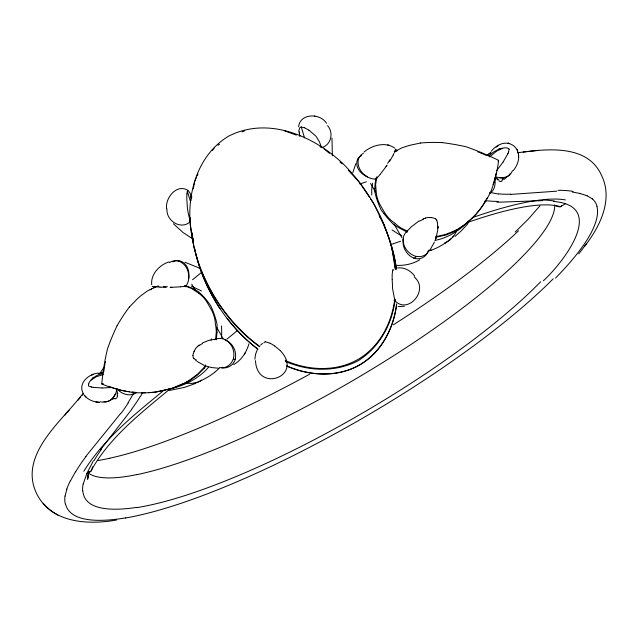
<?xml version="1.0" encoding="UTF-8"?>
<svg xmlns="http://www.w3.org/2000/svg" width="638" height="638" viewBox="0 0 638 638"><rect width="100%" height="100%" fill="white"/><g stroke="black" fill="none" stroke-linecap="round" stroke-linejoin="round"><path stroke-width="0.96" d="M403.064 240.111L403.112 238.987M190.419 220.309L190.435 221.697M299.437 131.97L299.533 134.163M190.443 217.757L190.339 224.528L194.159 248.381M166.965 208.921C166 220.804 181.112 230.549 190.411 221.522C189.183 217.558 188.202 213.507 187.588 209.392A66.368 4.235 89.8 0 1 187.444 208.363L186.814 199A7.441 0.478 89.8 0 1 186.91 194.088M374.881 188.354L374.873 188.593A34.604 15.751 80.4 0 0 374.897 192.046A33.471 11.484 63.9 0 0 377.704 201.736A35.353 12.13 63.9 0 0 379.012 205.141L380.99 209.687L383.845 213.507M509.116 149.396L509.052 149.069A1.069 1.037 24.7 0 0 508.757 148.678L508.653 148.646M88.475 385.24L88.666 384.036M188.864 277.402L188.864 276.134M332.366 155.76L331.975 138.127M254.865 359.226L255.551 354.289L257.377 349.472M188.856 277.658L188.768 278.591M186.926 193.896L187.317 191.137L190.339 201.153M216.968 332.382L216.418 339.121M491.196 151.262C507.784 131.691 528.91 151.413 513.151 170.721M403.128 238.827L403.264 237.902A15.631 12.927 41.3 0 1 406.175 232.16L406.597 231.746A14.164 11.707 41.3 0 1 407.323 231.163M92.43 466.769C92.319 468.842 91.306 472.854 88.435 471.825M255.487 360.637C257.01 393.439 303.592 376.34 280.951 351.339A66.025 11.564 20.5 0 0 280.281 350.653M298.608 126.763C300.051 113.078 320.3 112.95 326.512 123.301M116.682 389.611L116.435 390.958A15.679 13.717 83.1 0 1 115.638 393.51L115.263 394.356M396.565 304.071C393.686 328.49 380.974 352.798 359.074 365.151C336.976 377.544 309.446 375.862 286.765 365.941M396.692 304.135C393.805 328.578 381.077 352.926 359.154 365.295C337.031 377.696 309.47 376.021 286.757 366.076M216.186 339.767L216.912 338.794A15.631 13.669 83.1 0 1 223.659 339.105L224.576 339.44M65.076 496.029L66.918 489.051M215.588 339.225L216.258 332.462A34.851 33.87 -60 0 0 215.405 324.351L215.213 321.911A34.564 33.838 37.3 0 0 211.593 310.132L206.76 301.758A34.564 31.908 -0.8 0 0 198.609 293.129M508.55 151.996L508.622 151.565M191.424 198.45L191.799 196.528M193.282 188.856L194.757 181.176M394.77 298.791C391.971 323.195 379.227 347.351 357.447 359.768C335.389 372.01 307.875 370.614 285.29 360.478M190.914 200.571L191.097 199.678M191.4 198.179L190.196 193.258L188.218 190.682A65.889 6.659 -79.8 0 0 187.907 190.706L187.532 190.914A34.245 3.461 -79.8 0 0 187.444 191.001M395.074 299.493L394.962 301.016M395.05 300.019C392.075 324.614 379.092 347.726 357.806 360.949C335.197 372.425 308.585 371.372 285.609 361.531M372.592 183.202L371.731 189.023L371.739 195.005M117.719 395.927L116.77 397.937L115.087 398.965M376.189 178.871L376.348 178.161M83.211 483.963L86.975 473.229L93.308 460.891M508.837 150.855L508.653 151.413M508.901 150.161L509.092 149.579M376.875 176.702L375.615 184.581L376.316 193.003A34.564 32.379 -44.9 0 0 379.785 204.264L384.61 212.645A34.564 34.308 -77.9 0 0 392.92 221.785L394.946 223.188A34.851 34.109 -22.4 0 0 401.334 228.181L407.387 231.147M88.65 473.555L87.669 477.049L88.459 473.061L87.669 479.353L87.621 476.092M352.83 172.563L355.805 163.679M436.209 237.376L435.244 240.239M508.494 152.227L508.127 153.104M211.082 340.046L211.433 338.866M436.52 236.323L435.929 238.333L437.716 230.342L437.556 222.742M248.916 343.874C246.499 352.312 241.371 360.31 233.588 364.673M493.062 184.573L494.841 178.959A95.174 78.314 -15.6 0 0 496.165 173.273M503.151 179.366L503.342 178.815M561.631 205.659C560.746 207.908 557.269 206.345 555.682 205.739M194.024 351.57L194.096 351.394A6.643 2.4 -67.4 0 1 194.263 351.044M263.885 342.949L264.331 342.271A66.296 9.825 31.1 0 1 264.634 342.032L265.113 341.816M507.816 153.766L508.047 153.264M434.47 242.057L430.124 249.729M195.164 180.283L196.376 177.611M197.182 175.825L197.987 174.038M115.159 394.563L114.593 395.592M392.713 269.994L392.187 274.42A7.441 0.478 89.8 0 0 392.187 279.643M70.491 480.821L75.356 471.992M393.239 155.138L389.603 161.31M244.442 354.074L245.096 352.926M142.346 393.255L140.535 396.326M83.809 471.259C103.795 439.008 134.02 414.836 163.009 391.054M128.039 402.825L133.047 394.292L133.175 392.139M100.924 371.818L104.002 367.297M503.063 162.092L496.555 170.673M503.135 161.988L507.728 153.989A6.332 4.338 -41.8 0 1 507.784 153.766M387.154 165.019L386.476 166M100.501 449.766L131.763 409.365M385.854 166.877L380.304 174.166M88.674 384.044A5.335 2.664 -86.2 0 1 89.192 382.609A6.555 3.246 -86 0 1 89.448 382.106L89.48 382.026A10.24 5.04 -85.8 0 1 90.125 381.133A14.068 6.906 -85.6 0 1 90.437 380.734L92.35 378.549M586.545 243.604L578.746 253.916M185.371 286.861A14.164 12.385 83.1 0 0 185.849 286.239L186.248 285.704A15.631 13.669 83.1 0 0 188.752 278.654M584.687 246.164C599.72 227 613.301 200.053 601.786 175.905C587.71 143.311 545.41 149.061 517.37 152.801M195.699 348.5L195.786 348.388A9.945 3.964 -68 0 1 196.233 347.83L197.397 346.578M212.462 150.401L214.161 148.12M85.691 456.585L120.829 413.241M539.9 205.938L527.841 219.576L515.209 232.009M380.049 174.469L376.811 178.289M476.442 213.722L479.162 210.341A109.584 80.859 -12.4 0 0 487.225 197.836M65.028 415.067L66.025 413.871M204.327 368.094L205.675 366.475M67.046 412.666L69.111 410.242M487.4 155.345L490.128 152.968M475.047 215.325L480.406 208.921A98.332 54.549 -85.9 0 0 486.036 200.515L486.148 200.324A96.801 53.704 -85.9 0 0 491.3 190.491L494.777 180.299L497.401 168.751A77.19 35.154 85.7 0 0 498.597 160.393L497.975 161.095M376.675 178.433L376.157 179.031A14.164 11.707 41.3 0 0 376.651 178.967M468.085 223.523L461.234 230.876L454.942 236.459M82.964 393.59C62.237 421.04 16.787 455.604 37.379 495.096C52.444 523.288 88.786 525.026 116.618 519.986M204.327 368.094L197.294 375.184L190.499 380.128A68.378 39.803 -50.3 0 1 186.081 382.688L172.746 388.375L157.004 391.86A109.584 82.581 -40.4 0 1 148.415 392.625M77.812 400.337L80.611 397.203M82.294 395.313L83.411 394.061M129.426 307.014L136.819 299.342A66.504 32.682 -58 0 1 140.607 295.928L147.394 290.984L156.254 286.518M543.377 280.792C563.649 262.043 607.145 205.851 553.688 201.488M475.98 214.272L467.183 223.005L457.845 229.568A68.378 37.69 -5 0 1 453.586 231.889L446.225 234.928L436.95 237.025M468.563 221.043L466.864 222.79M520.345 258.605L525.257 253.581A269.659 57.34 -30 0 0 554.685 204.902M90.907 380.216L96.035 376.835L103.348 374.506M260.615 345.046L262.457 343.419M472.965 217.462L464.711 224.576L458.658 228.643A66.504 48.137 -73 0 1 454.503 230.852L445.26 234.545L437.644 236.235A38.2 30.823 -59.3 0 1 435.746 236.371M489.561 156.892L496.962 150.879L503.406 148.032A14.068 7.863 24.8 0 1 503.876 147.952A10.24 5.742 25 0 1 505.144 147.841L505.216 147.825A6.555 3.692 25.2 0 1 505.814 147.849A5.335 3.023 25.5 0 1 507.37 148.128L508.518 148.566M488.66 155.943L493.836 151.796L499.028 149.125M502.242 180.817L500.838 181.535L499.044 181.056M198.227 345.828L198.482 345.605A27.713 11.699 -69.8 0 1 198.801 345.357L199.319 344.951M93.156 377.816L97.654 375.056L103.005 373.358M192.54 279.739L201.712 272.227M226.873 339.193L237.575 330.428M363.979 152.075C372.09 145.225 385.591 141.381 394.81 148.191M168.647 390.017C139.921 413.966 108.931 437.931 90.748 471.37L86.624 473.571M214.743 372.313L210.484 375.383A89.543 78.275 83.1 0 1 201.592 380.384L196.951 382.656L191.408 383.406A55.506 22.737 42.7 0 1 187.205 383.063A101.641 88.857 83.1 0 1 174.318 387.76L170.809 388.646M504.124 179.374L505.958 177.946M217.997 145.312L219.536 144.196M195.762 360.749L196.257 360.406M498.087 145.911L496.125 147.163M565.364 203.777L560.627 206.608M489.745 193.362C494.968 190.228 495.862 183.385 494.721 177.89M419.126 220.868L411.031 227.064L406.597 231.746L407.331 232.065M150.169 289.827L151.82 288.87M395.034 151.445L401.446 148.032L405.792 146.509A66.504 29.834 1.7 0 1 410.449 145.169L420.466 143.024M419.828 259.73C413.049 263.845 405.01 265.679 397.115 265.36M202.493 342.933L208.937 340.357L216.306 338.969A14.164 12.385 83.1 0 0 214.488 339.735M490.558 152.713L491.013 152.482M395.927 151.35L397.514 150.576M136.556 392.569C130.176 397.035 121.643 394.38 116.874 388.701M98.34 373.078C88.762 373.78 77.645 383.35 83.235 393.463M153.527 287.977L155.305 287.156M98.778 373.501L103.34 372.401M242.041 131.891L244.705 130.782M422.898 218.97L423.568 218.698A27.713 13.231 8.8 0 1 423.991 218.547L424.342 218.419M195.563 383.446L184.478 387.386L168.743 390.6M309.239 130.415L315.77 136.053A66.296 9.825 31.1 0 1 316.384 136.819L319.375 141.692L321.6 147.609C331.074 145.137 334.025 132.736 327.573 125.678M93.658 374.299L91.577 375.104M235.111 358.755L235.318 358.668A15.767 14.196 55.2 0 0 224.839 339.711M431.607 250.12L436.201 248.198A89.543 73.992 41.4 0 0 444.598 243.461L449.838 240.175L454.144 235.366A55.506 27.314 79.4 0 0 456.497 231.331A101.641 83.993 41.4 0 0 466.506 223.125M169.078 261.891C159.556 264.834 150.608 274.133 151.7 284.644M359.84 183.975L366.3 181.79M390.48 244.673L400.632 241.244M500.216 148.734L502.664 148.207M304.326 127.744L301 127.018A34.285 6.005 20.5 0 0 300.785 127.098L300.147 127.464A66.025 11.564 20.5 0 0 299.78 127.791L298.815 130.878L299.876 136.261L299.645 135.001M425.498 218.052L427.285 217.638A9.945 4.498 7.1 0 1 428.034 217.526L428.178 217.51M169.796 388.869L168.28 389.172M137.082 474.56L131.005 475.725A269.659 57.34 -30 0 1 88.379 473.085M265.336 341.769L270.105 343.22M397.562 267.992C404.213 266.955 410.697 270.791 414.636 275.943M117.081 325.731A97.614 36.677 -73.8 0 0 107.551 348.667A84.025 27.761 -83.9 0 0 101.761 383.956L103.436 383.757M185.865 286.255L180.482 286.821M538.352 150.385L523.192 152.043M404.396 306.272L398.144 306.591M111.347 387.553L102.16 387.984M180.195 286.845L172.188 287.267M376.069 179.039L375.543 179.063A15.631 12.927 41.3 0 1 368.365 177.452L367.408 176.981M510.376 194.446L556.735 191.169M171.207 287.291L170.123 287.307M102.08 387.984L93.491 387.386A6.332 4.418 -22.3 0 0 93.284 387.322M496.946 202.262L542.691 200.611M166.032 287.299L161.015 287.14M501.037 177.85L499.969 177.795M218.356 368.19L211.704 367.576L205.954 366.037M99.584 402.323C93.738 402.139 87.637 399.803 84.128 394.946M99.791 402.339L95.971 401.948M160.832 287.132L159.237 287.036M159.061 287.028L156.669 286.837M156.645 286.837L154.906 286.685M154.787 286.677L154.38 286.637M153.295 286.534L152.849 286.486M314.398 116.068L314.925 116.116M131.994 392.011L134.466 392.266A109.584 82.581 -40.4 0 0 136.285 392.442M498.565 194.056L489.777 192.389M499.729 177.763L498.78 177.627A15.679 12.967 41.3 0 1 496.244 176.949L495.487 176.67M112.463 399.053L113.117 399.133M508.007 143.175L508.861 143.287L508.263 143.207M486.276 201.512L484.346 201.241M128.31 391.557L129.673 391.748M572.222 192.03L580.373 193.529M93.268 387.346L91.657 387.099M126.284 391.238L120.295 390.001A95.174 79.2 -35.1 0 1 112.559 387.713A89.32 74.327 -35.1 0 1 108.827 386.277M388.694 145.249L389.555 145.44L387.649 145.009M89.065 386.245L89.679 386.381M90.883 386.811L90.357 386.684M184.446 285.792L191.376 288.384L198.601 293.145M184.972 285.991L185.698 286.199M184.988 262.234L200.101 268.391M191.28 286.111L201.472 290.944M285.377 361.307L286.598 362.073L286.446 361.363M284.269 130.742L296.287 135.089M91.489 387.043L91.027 386.859M204.264 365.422L197.014 361.411M224.728 339.504L225.756 340.014M587.303 195.834L592.367 198.928M406.741 231.881L400.784 228.803A35.569 10.136 30.5 0 1 397.211 226.769L393.702 224.6A33.471 9.554 47.9 0 1 386.157 216.378A35.353 10.096 47.9 0 1 383.845 213.507M194.981 289.716L195.188 289.835A34.604 18.494 39.7 0 1 198.219 291.598A33.471 14.483 57.2 0 1 205.452 298.791A35.353 15.296 57.2 0 1 207.757 301.63L210.668 305.65L212.59 310.004A35.353 13.262 73.7 0 1 213.905 313.433A33.471 12.553 73.7 0 1 217.024 324.152L217.087 328.259A35.569 12.959 -88.3 0 1 216.968 332.382M320.013 146.668L321.632 147.657M367.249 176.893L366.172 176.232M187.867 190.307C176.686 183.513 165.035 197.892 166.598 208.73M193.282 239.194L183.026 232.511L173.416 223.771M308.904 130.208L308.944 130.232A7.441 1.101 31.1 0 0 304.501 127.831M57.954 515.169L51.718 511.349L46.135 506.652L43.185 503.294M274.787 346.035L278.958 349.472A34.285 6.005 20.5 0 1 279.229 349.696L280.265 350.637M392.035 229.911L398.479 234.05A51.064 42.196 41.4 0 0 401.94 235.805M395.002 301.136L394.029 300.354M257.911 349.09C246.188 340.437 236.084 329.782 227.08 318.378M257.864 349.209C225.788 324.766 203.283 288.224 194.718 248.916M259.738 346.841C220.421 318.37 194.925 272.251 190.204 224.066C187.428 190.922 198.649 154.324 228.388 136.285C267.601 116.068 312.795 135.487 342.646 163.328C371.141 191.671 391.206 229.106 395.401 269.348M190.602 196.44L191.679 197.716M324.295 149.053L329.535 153.383M340.006 162.044L342.255 163.894M259.658 346.37C233.636 327.294 213.961 300.729 201.441 271.126M414.277 276.788L414.676 277.195M84.742 395.743L86.05 397.147M348.308 170.29L359.585 182.556L369.45 197.278M497.528 179.788L495.319 176.957M415.067 277.618L415.442 278.048M193.864 358.373L193.721 358.197A14.977 5.894 -64.1 0 1 193.266 357.495L193.234 357.32A6.284 2.448 -65 0 1 192.963 355.502M186.328 382.01L187.205 383.063A90.564 79.168 83.1 0 0 196.193 378.055L200.507 374.969A59.486 52.005 83.1 0 0 208.411 367.297M201.313 380.041L201.6 380.392A100.477 87.837 83.1 0 1 194.008 383.494M415.793 278.495C428.034 291.143 407.953 314.542 394.834 300.689L392.561 288.456A65.889 6.659 -79.8 0 1 392.514 287.419L392.49 285.88A34.245 3.461 -79.8 0 1 392.49 285.505L392.187 279.883M393.67 270.185L393.128 269.699A66.368 4.235 89.8 0 0 392.968 269.722M370.542 198.912L373.828 203.817L384.77 226.155M220.022 308.728C208.092 290.521 199 270.281 194.598 248.908M370.558 183.441L375.535 192.054M393.949 223.938L401.908 237.727M191.735 284.197L195.22 290.234M216.617 327.286L223.085 338.483M436.695 220.078L436.791 220.254A14.977 6.627 3.1 0 1 437.062 221.035L437.102 221.378A27.011 11.97 1.5 0 1 437.11 222.335M379.307 215.652C387.896 232.352 394.029 250.463 396.461 269.116M379.203 215.692L380.567 218.252M384.267 226.402L385.496 229.114M516.987 149.212L517.665 150.823M444.439 243.054L444.598 243.469A100.477 83.036 41.4 0 0 450.779 238.819M456.018 230.055L456.497 231.331M385.823 229.991C390.791 242.56 394.675 255.655 396.334 269.092M116.435 388.901L117.751 393.774M286.055 360.151L286.414 361.291M597.072 206.329L596.067 203.666A262.242 60.251 -30.4 0 0 592.359 198.928M301.24 126.946L304.533 137.88M65.395 504.283L65.076 502.856A262.242 60.411 -29.7 0 1 65.036 496.045M193.617 244.258L192.628 237.719M87.51 476.466L87.789 478.069L87.669 476.211M392.035 248.852L395.249 268.925M192.166 233.061L192.405 234.936M192.756 237.735L192.995 239.609M192.038 233.037L192.397 235.845M221.553 325.97L221.705 333.658A51.064 44.636 83.1 0 1 221.37 337.55M518.463 156.765L518.439 154.603M498.884 148.997A46.51 22.92 32.3 0 1 500.064 148.582M510.336 173.384A15.767 10.734 45.2 0 1 499.993 177.675M487.328 155.241A15.95 10.862 45.1 0 1 490.455 153.184M512.434 170.761A15.408 12.744 41.3 0 1 501.013 177.707M498.98 180.219A25.863 7.656 78.6 0 1 497.496 178.592M502.712 178.433A15.312 5.375 78.3 0 1 502.018 180.187M92.311 378.31A46.51 19.347 87.6 0 1 93.124 377.608M114.999 394.603A15.767 11.763 77.6 0 1 103.93 401.581M99.002 373.621A15.95 11.907 77.7 0 1 103.539 372.281M114.473 395.504A15.408 13.478 83.1 0 1 100.485 401.773M88.57 385.902A1.069 1.053 -67.2 0 1 88.459 385.504M117.025 393.343A25.863 9.905 41.9 0 1 117.264 395.608M114.76 398.535A15.312 6.675 42.1 0 1 112.687 398.431M468.332 222.199A277.873 59.087 -30 0 1 560.443 206.728M472.303 217.67A289.102 61.471 -30 0 1 565.412 199.917M520.425 258.581A270.424 57.5 -30 0 1 137.011 474.616M498.294 201.417A390.033 79.614 -27.7 0 1 487.408 200.826M543.512 200.013A393.415 91.665 -31.1 0 1 554.374 201.01M540.697 281.725A284.747 65.937 -30.3 0 1 136.452 507.673M136.843 507.362A283.591 65.714 -29.8 0 1 82.836 490.67M82.629 490.781A266.469 61.639 -29.7 0 1 83.179 483.979M94.049 460.564A393.383 91.808 -29.2 0 1 101.362 449.407M140.248 396.477A390.432 78.562 -32.1 0 1 131.42 409.532M510.751 194.199A326.991 67.524 -28.3 0 1 498.868 193.864M557.923 190.299A403.423 93.762 -31.1 0 1 573.147 191.384M580.181 193.649A348.978 80.324 -30.6 0 1 587.151 195.93M596.897 206.425A304.685 70.005 -30.4 0 1 555.531 278.072M553.146 278.886A305.219 70.443 -30.3 0 1 125.519 518M125.67 517.881A304.342 70.316 -29.8 0 1 65.578 504.187M66.759 489.131A349.01 80.747 -29.5 0 1 70.276 480.924M75.611 471.873A403.431 93.914 -29.2 0 1 86.01 456.449M128.429 402.634A325.444 66.535 -31.6 0 1 121.292 413.017M518.59 230.701A284.747 55.139 -29.7 0 1 393.335 324.814M309.55 374.251A284.747 55.139 -29.7 0 1 109.919 458.164M109.816 458.236A283.591 54.868 -30.2 0 1 98.14 460.492M456.497 231.323A90.564 74.837 41.4 0 1 448.043 236.148L443.41 238.102A59.486 49.158 41.4 0 1 434.964 240.343M453.65 236.243A100.477 83.036 41.4 0 1 452.525 237.288M431.559 250.032A58.56 48.392 41.4 0 1 428.138 251.157M166.757 389.459A117.751 102.941 83.1 0 1 165.322 389.698M219.448 368.022A58.56 51.192 83.1 0 1 214.687 372.225M413.91 258.087A15.767 13.462 65.1 0 1 403.232 239.202M428.05 251.587A14.586 12.449 65.1 0 1 413.902 258.167M415.864 256.97A16.747 5.902 -81 0 1 414.118 258.31M429.159 249.881A14.379 11.891 41.3 0 1 415.832 256.285M415.386 256.213A15.392 12.728 41.3 0 1 403.216 240.143M431.16 217.566A6.643 2.759 6.7 0 1 431.551 217.614L431.743 217.622A6.069 2.448 6.9 0 1 433.011 217.925A5.933 2.377 7 0 1 433.425 218.021A6.26 2.592 6.3 0 1 435.419 218.786M428.672 217.55A5.949 2.512 6.7 0 1 431.144 217.646M424.453 218.491A22.729 10.631 8 0 1 425.61 218.132M419.676 221.123A49.333 23.686 9.1 0 1 423.465 219.297M435.515 218.834A6.284 2.759 4.2 0 1 436.663 220.078M367.145 176.726A15.767 11.939 22.5 0 1 357.328 160.106A14.586 11.045 22.6 0 1 361.547 155.6M357.623 159.875A16.747 9.466 31.8 0 1 358.907 157.738M358.947 157.785A14.379 11.891 41.3 0 1 363.437 153.319M366.236 176.112A15.392 12.728 41.3 0 1 358.739 158.12M394.164 151.166A35.138 2.815 -57.1 0 1 394.444 150.871M395.273 149.691A9.666 0.869 -59 0 1 395.911 149.324M395.935 149.276A5.973 0.526 -61 0 1 395.807 150.026M395.337 150.783A6.005 0.415 -63 0 1 394.436 152.785M393.829 153.543A6.093 0.407 -63.2 0 1 393.152 154.922M389.993 159.659A47.539 7.337 -64.1 0 1 387.649 163.288M386.532 165.76A71.791 13.278 -65.8 0 1 385.91 166.646M235.454 358.716A14.586 13.127 55.2 0 1 221.745 367.831M235.478 358.923A16.747 4.681 23.3 0 1 233.899 359.593M233.205 359.186A14.379 12.577 83.1 0 1 219.671 367.592M225.7 340.166A15.392 13.462 83.1 0 1 233.388 358.763M194.056 351.578A6.069 2.121 -67.5 0 0 193.601 352.822A5.933 2.05 -67.6 0 0 193.458 353.229M194.335 351.083A5.949 2.185 -67.4 0 1 195.483 348.954M197.397 346.729A22.729 9.387 -69 0 1 198.219 345.971M199.263 345.652A49.333 20.958 -70.1 0 1 202.406 343.547M196.249 359.864A48.432 19.172 -60.5 0 1 194.973 359.338L194.797 359.21A27.011 10.702 -62.5 0 1 193.856 358.476M192.963 355.406A6.26 2.257 -67 0 1 193.378 353.261M178.792 260.703A15.767 12.672 -76.8 0 1 188.76 277.235M172.906 261.883A14.586 11.723 -76.9 0 1 178.799 260.623M178.473 260.902A16.747 8.246 87.8 0 0 176.303 260.663A14.379 12.577 83.1 0 0 169.533 262.601M176.734 260.671A15.392 13.462 83.1 0 1 188.728 276.134M156.956 286.247A35.138 1.22 -1.4 0 1 158.631 286.111M152.283 286.478A9.666 0.399 0.6 0 1 152.984 286.358M167.411 286.749A47.539 4.697 5.9 0 1 163.384 286.677M171.853 287.188A71.791 9.147 7.7 0 1 170.872 287.212M270.113 343.228A7.441 1.101 31.1 0 1 274.595 345.908M374.785 188.29A41.996 19.124 80.4 0 1 376.005 178.241M477.742 151.86A97.104 94.879 -71.8 0 1 486.786 155.656M498.613 160.345A84.025 21.349 26.1 0 0 466.043 146.748A97.614 30.345 16.5 0 0 442.102 142.593M420.434 142.992A89.583 35.146 10.2 0 1 442.11 142.609M185.307 285.688A41.996 22.458 39.7 0 1 194.981 289.604M145.584 392.721A109.584 82.581 -40.4 0 1 141.373 392.705M103.842 371.428A97.104 95.788 -12.4 0 1 105.437 361.642M205.707 364.952A38.2 31.772 -6.7 0 1 203.426 368.198L197.724 374.02L189.319 380.272A66.504 50.984 9.5 0 1 185.028 382.824L171.463 388.526L155.385 392.059A98.332 60.929 24.8 0 1 144.674 392.856L144.443 392.856A96.801 59.98 24.8 0 1 132.848 392.466L121.659 390.536L109.872 387.106A77.19 41.047 34.2 0 1 101.817 383.956M117.097 325.747A89.583 40.09 -67 0 1 129.41 306.974M437.907 227.335L437.899 228.244L437.923 226.323L437.907 227.335"/></g></svg>
